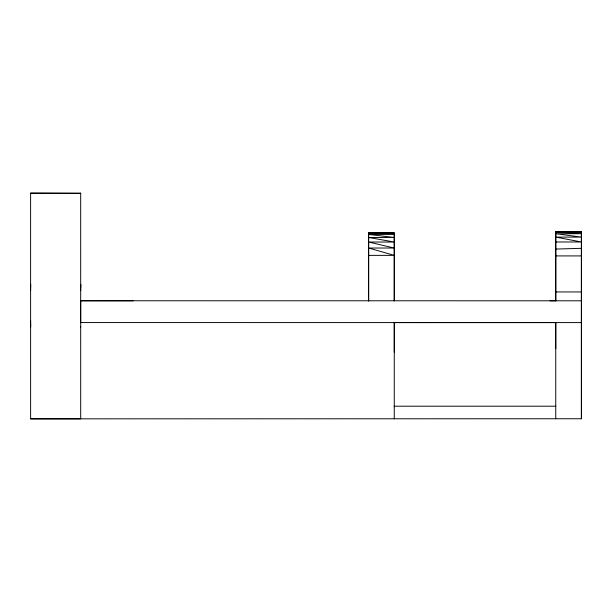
<?xml version="1.0" encoding="UTF-8"?>
<svg xmlns="http://www.w3.org/2000/svg" width="612" height="612" viewBox="0 0 612 612"><rect width="100%" height="100%" fill="white"/><g stroke="black" fill="none" stroke-linecap="round" stroke-linejoin="round"><path stroke-width="0.92" d="M30.623 326.9L30.623 320.65M30.623 290.578L30.623 284.335L30.623 287.181M581.4 300.798L80.685 300.767L80.685 322.57L581.4 322.593M80.7 290.578L80.7 284.335L80.707 287.173M368.631 300.867L368.631 232.981L394.266 232.981L394.266 300.767M394.266 406.819L394.266 322.585L555.757 322.57L555.75 418.753M394.266 300.867L394.266 232.981L368.631 233.118L368.631 300.997M394.266 418.761L394.266 406.2L555.757 406.207M30.608 193.162L80.707 193.285L30.608 193.162L30.623 418.838L581.4 418.753L581.4 231.749L555.757 231.749L555.757 300.798L550.027 300.798M581.4 231.749L581.392 418.753M30.623 418.838L80.7 418.838L80.685 193.162M555.757 249.069L581.4 248.311M368.631 255.365L394.266 255.365L368.631 248.028L394.266 248.028L368.631 242.031L394.266 242.031L368.631 237.471L394.266 237.471L368.631 234.434L394.266 234.434L368.631 232.981L394.266 233.118M555.757 241.985L581.4 241.985L555.757 237.104L581.4 237.104L555.757 233.73L581.4 233.73L555.757 231.956L581.4 231.956L555.757 231.749L555.765 300.852M555.757 255.915L581.4 255.915M555.757 291.947L581.392 291.947M80.677 300.783L133.118 300.798M555.757 231.749L564.302 232.231M368.631 233.118L373.374 233.463M80.707 326.364L80.707 327.083M30.623 324.054L30.608 327.091M555.765 322.608L555.765 348.718M394.273 322.516L394.273 352.122"/></g></svg>
